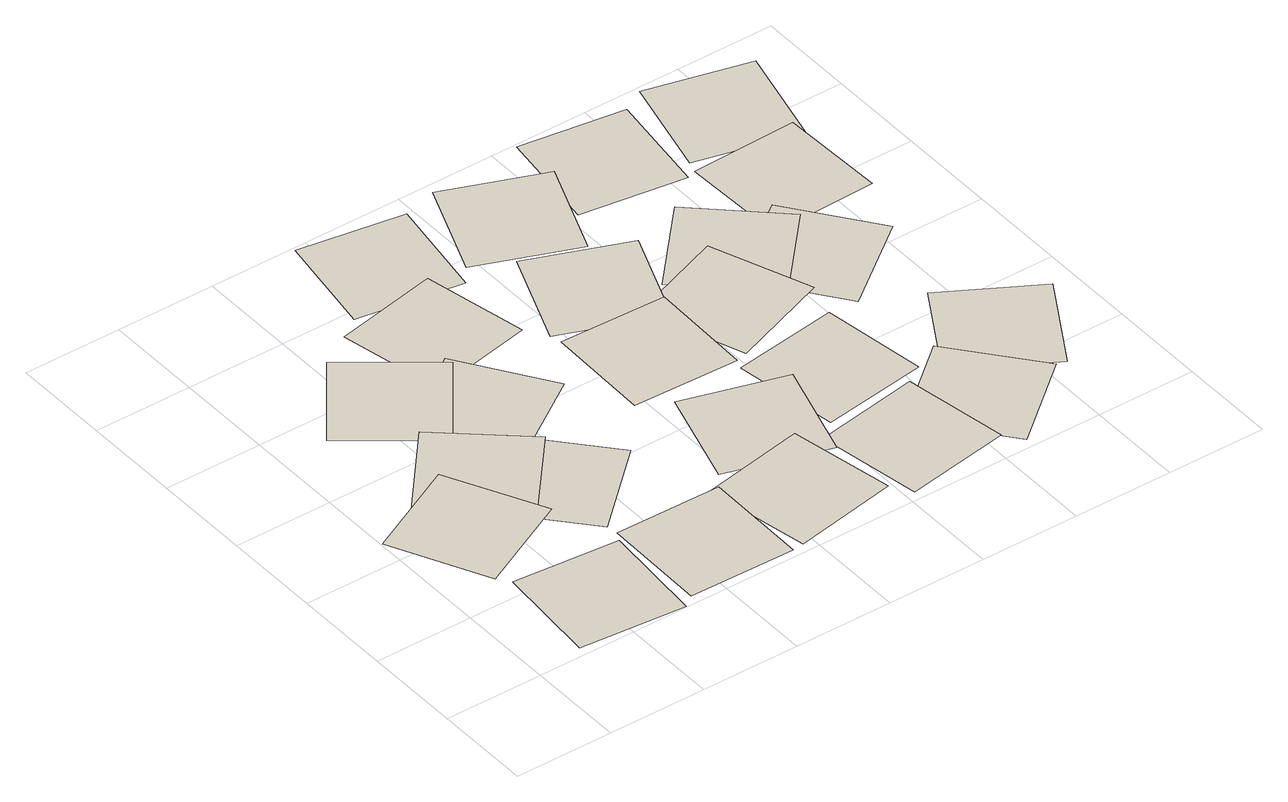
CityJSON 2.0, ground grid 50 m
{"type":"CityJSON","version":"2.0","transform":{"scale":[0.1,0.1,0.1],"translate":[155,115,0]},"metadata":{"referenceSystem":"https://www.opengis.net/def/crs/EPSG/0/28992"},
"CityObjects":{
"building1":{"type":"Building","geometry":[{"type":"MultiSurface","lod":"0","boundaries":[[[0,1,2,3]]]}]},
"building2":{"type":"Building","geometry":[{"type":"MultiSurface","lod":"0","boundaries":[[[4,5,6,7]]]}]},
"building3":{"type":"Building","geometry":[{"type":"MultiSurface","lod":"0","boundaries":[[[8,9,10,11]]]}]},
"building4":{"type":"Building","geometry":[{"type":"MultiSurface","lod":"0","boundaries":[[[12,13,14,15]]]}]},
"building5":{"type":"Building","geometry":[{"type":"MultiSurface","lod":"0","boundaries":[[[16,17,18,19]]]}]},
"building6":{"type":"Building","geometry":[{"type":"MultiSurface","lod":"0","boundaries":[[[20,21,22,23]]]}]},
"building7":{"type":"Building","geometry":[{"type":"MultiSurface","lod":"0","boundaries":[[[24,25,26,27]]]}]},
"building8":{"type":"Building","geometry":[{"type":"MultiSurface","lod":"0","boundaries":[[[28,29,30,31]]]}]},
"building9":{"type":"Building","geometry":[{"type":"MultiSurface","lod":"0","boundaries":[[[32,33,34,35]]]}]},
"building10":{"type":"Building","geometry":[{"type":"MultiSurface","lod":"0","boundaries":[[[36,37,38,39]]]}]},
"building11":{"type":"Building","geometry":[{"type":"MultiSurface","lod":"0","boundaries":[[[40,41,42,43]]]}]},
"building12":{"type":"Building","geometry":[{"type":"MultiSurface","lod":"0","boundaries":[[[44,45,46,47]]]}]},
"building13":{"type":"Building","geometry":[{"type":"MultiSurface","lod":"0","boundaries":[[[48,49,50,51]]]}]},
"building14":{"type":"Building","geometry":[{"type":"MultiSurface","lod":"0","boundaries":[[[52,53,54,55]]]}]},
"building15":{"type":"Building","geometry":[{"type":"MultiSurface","lod":"0","boundaries":[[[56,57,58,59]]]}]},
"building16":{"type":"Building","geometry":[{"type":"MultiSurface","lod":"0","boundaries":[[[60,61,62,63]]]}]},
"building17":{"type":"Building","geometry":[{"type":"MultiSurface","lod":"0","boundaries":[[[64,65,66,67]]]}]},
"building18":{"type":"Building","geometry":[{"type":"MultiSurface","lod":"0","boundaries":[[[68,69,70,71]]]}]},
"building19":{"type":"Building","geometry":[{"type":"MultiSurface","lod":"0","boundaries":[[[72,73,74,75]]]}]},
"building20":{"type":"Building","geometry":[{"type":"MultiSurface","lod":"0","boundaries":[[[76,77,78,79]]]}]},
"building21":{"type":"Building","geometry":[{"type":"MultiSurface","lod":"0","boundaries":[[[80,81,82,83]]]}]},
"building22":{"type":"Building","geometry":[{"type":"MultiSurface","lod":"0","boundaries":[[[84,85,86,87]]]}]},
"building23":{"type":"Building","geometry":[{"type":"MultiSurface","lod":"0","boundaries":[[[88,89,90,91]]]}]},
"building24":{"type":"Building","geometry":[{"type":"MultiSurface","lod":"0","boundaries":[[[92,93,94,95]]]}]}
},
"vertices":[
[788,4,0],[834,543,0],[296,588,0],[250,50,0],
[733,891,0],[492,1374,0],[9,1133,0],[250,650,0],
[659,898,0],[1012,1307,0],[602,1659,0],[250,1250,0],
[1250,1012,0],[888,1413,0],[488,1050,0],[850,650,0],
[682,1526,0],[1006,1958,0],[574,2282,0],[250,1850,0],
[1390,42,0],[1398,582,0],[858,590,0],[850,50,0],
[1298,1551,0],[997,1999,0],[549,1698,0],[850,1250,0],
[1379,1958,0],[1272,2487,0],[742,2379,0],[850,1850,0],
[1981,150,0],[1881,681,0],[1350,581,0],[1450,50,0],
[1383,2365,0],[1468,2898,0],[935,2983,0],[850,2450,0],
[1968,497,0],[2121,1015,0],[1603,1168,0],[1450,650,0],
[1990,1236,0],[2004,1776,0],[1464,1790,0],[1450,1250,0],
[2582,140,0],[2492,673,0],[1960,582,0],[2050,50,0],
[1952,1652,0],[2150,2155,0],[1648,2352,0],[1450,1850,0],
[2584,730,0],[2505,1264,0],[1970,1184,0],[2050,650,0],
[1952,2252,0],[2151,2754,0],[1648,2952,0],[1450,2450,0],
[2556,1440,0],[2366,1945,0],[1860,1756,0],[2050,1250,0],
[3067,394,0],[2723,810,0],[2306,467,0],[2650,50,0],
[2447,1484,0],[2813,1881,0],[2416,2247,0],[2050,1850,0],
[2585,2375,0],[2659,2910,0],[2125,2985,0],[2050,2450,0],
[3081,1575,0],[2757,2006,0],[2325,1681,0],[2650,1250,0],
[3116,378,0],[3389,844,0],[2922,1116,0],[2650,650,0],
[3190,1868,0],[3172,2408,0],[2632,2390,0],[2650,1850,0],
[3175,2322,0],[3302,2847,0],[2778,2975,0],[2650,2450,0]
]}
